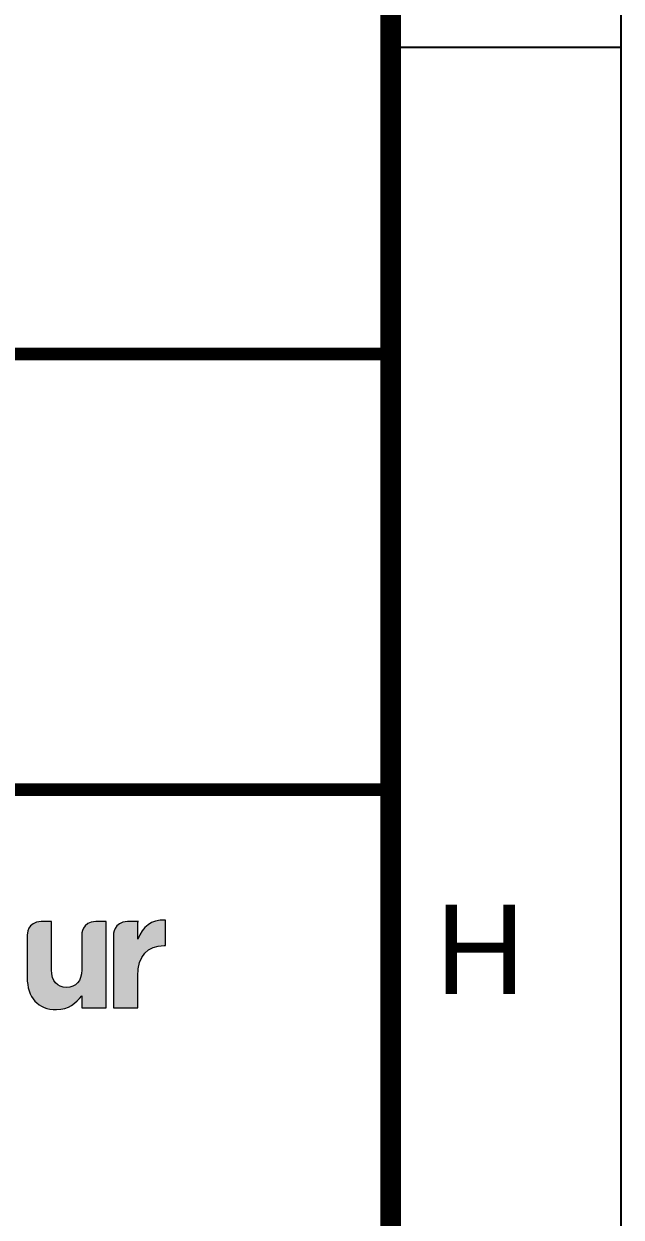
# Paper-space layout 'Duct (2)' of a CAD drawing. Header units: metres. Extents: x 5 to 810, y -4 to 572.
# Drawn here: x 786.24 to 809.67, y 29.68 to 76.46 of the extents above; entities that cross this region are included whole.
import ezdxf
from ezdxf.enums import TextEntityAlignment as Align

# ---------------------------------------------------------------- set-up
doc = ezdxf.new("R2010")
doc.units = ezdxf.units.M
doc.header["$LTSCALE"] = 0.7
for name, color, linetype in [('_User Miscellaneous1', 3, 'Continuous'), ('Notes', 7, 'Continuous'), ('SupportsUG_SP_EXT', 7, 'Continuous')]:
    doc.layers.add(name, color=color, linetype=linetype)
doc.styles.add('ARIAL', font='arial.ttf', dxfattribs={"height": 2})
doc.styles.add('iecISOCP', font='isocp.shx')
doc.styles.get("Standard").update_dxf_attribs({"font": 'arial.ttf'})

# ---------------------------------------------------------------- blocks, each defined once
blk = doc.blocks.new('A1_FRAME_TITLE')
at = {"layer": '_User Miscellaneous1'}
h = blk.add_hatch(color=256, dxfattribs=at)
edge = h.paths.add_edge_path()
edge.add_spline(control_points=[(797.59, 40.269), (797.59, 40.269), (797.59, 40.748), (797.59, 40.748), (797.37, 40.464), (797.085, 40.205), (796.599, 40.205), (795.873, 40.205), (795.45, 40.685), (795.45, 41.462), (795.45, 41.462), (795.45, 43.049), (795.45, 43.097), (795.45, 43.145), (795.446, 43.653), (796.003, 43.653), (796.41, 43.653), (796.41, 43.653), (796.41, 43.653), (796.41, 43.653), (796.41, 41.765), (796.41, 41.765), (796.41, 41.31), (796.625, 41.077), (796.99, 41.077), (797.357, 41.077), (797.59, 41.31), (797.59, 41.765), (797.59, 41.765), (797.59, 43.032), (797.59, 43.099), (797.59, 43.166), (797.596, 43.653), (798.148, 43.653), (798.55, 43.653), (798.55, 43.653), (798.55, 43.653), (798.55, 43.653), (798.55, 40.269), (798.55, 40.269), (798.55, 40.269), (797.59, 40.269), (797.59, 40.269)], knot_values=[0, 0, 0, 0, 1, 1, 1, 2, 2, 2, 3, 3, 3, 4, 4, 4, 5, 5, 5, 6, 6, 6, 7, 7, 7, 8, 8, 8, 9, 9, 9, 10, 10, 10, 11, 11, 11, 12, 12, 12, 13, 13, 13, 14, 14, 14, 14], degree=3, periodic=0)
h = blk.add_hatch(color=256, dxfattribs=at)
edge = h.paths.add_edge_path()
edge.add_spline(control_points=[(800.821, 42.713), (800.183, 42.713), (799.792, 42.328), (799.792, 41.519), (799.792, 41.519), (799.792, 40.269), (799.792, 40.269), (799.792, 40.269), (798.832, 40.269), (798.832, 40.269), (798.832, 40.269), (798.832, 43.067), (798.832, 43.098), (798.832, 43.129), (798.83, 43.654), (799.389, 43.654), (799.947, 43.654), (799.792, 43.654), (799.792, 43.654), (799.792, 43.654), (799.792, 42.972), (799.792, 42.972), (799.987, 43.439), (800.303, 43.742), (800.871, 43.717), (800.871, 43.717), (800.871, 42.713), (800.871, 42.713), (800.871, 42.713), (800.821, 42.713), (800.821, 42.713)], knot_values=[0, 0, 0, 0, 1, 1, 1, 2, 2, 2, 3, 3, 3, 4, 4, 4, 5, 5, 5, 6, 6, 6, 7, 7, 7, 8, 8, 8, 9, 9, 9, 10, 10, 10, 10], degree=3, periodic=0)
at = {"layer": '_User Miscellaneous1', "lineweight": 0}
for points, knots in [([(797.59, 40.269), (797.59, 40.269), (797.59, 40.748), (797.59, 40.748), (797.37, 40.464), (797.085, 40.205), (796.599, 40.205), (795.873, 40.205), (795.45, 40.685), (795.45, 41.462), (795.45, 41.462), (795.45, 43.049), (795.45, 43.097), (795.45, 43.145), (795.446, 43.653), (796.003, 43.653), (796.41, 43.653), (796.41, 43.653), (796.41, 43.653), (796.41, 43.653), (796.41, 41.765), (796.41, 41.765), (796.41, 41.31), (796.625, 41.077), (796.99, 41.077), (797.357, 41.077), (797.59, 41.31), (797.59, 41.765), (797.59, 41.765), (797.59, 43.032), (797.59, 43.099), (797.59, 43.166), (797.596, 43.653), (798.148, 43.653), (798.55, 43.653), (798.55, 43.653), (798.55, 43.653), (798.55, 43.653), (798.55, 40.269), (798.55, 40.269), (798.55, 40.269), (797.59, 40.269), (797.59, 40.269)], [0, 0, 0, 0, 1, 1, 1, 2, 2, 2, 3, 3, 3, 4, 4, 4, 5, 5, 5, 6, 6, 6, 7, 7, 7, 8, 8, 8, 9, 9, 9, 10, 10, 10, 11, 11, 11, 12, 12, 12, 13, 13, 13, 14, 14, 14, 14]), ([(800.821, 42.713), (800.183, 42.713), (799.792, 42.328), (799.792, 41.519), (799.792, 41.519), (799.792, 40.269), (799.792, 40.269), (799.792, 40.269), (798.832, 40.269), (798.832, 40.269), (798.832, 40.269), (798.832, 43.067), (798.832, 43.098), (798.832, 43.129), (798.83, 43.654), (799.389, 43.654), (799.947, 43.654), (799.792, 43.654), (799.792, 43.654), (799.792, 43.654), (799.792, 42.972), (799.792, 42.972), (799.987, 43.439), (800.303, 43.742), (800.871, 43.717), (800.871, 43.717), (800.871, 42.713), (800.871, 42.713), (800.871, 42.713), (800.821, 42.713), (800.821, 42.713)], [0, 0, 0, 0, 1, 1, 1, 2, 2, 2, 3, 3, 3, 4, 4, 4, 5, 5, 5, 6, 6, 6, 7, 7, 7, 8, 8, 8, 9, 9, 9, 10, 10, 10, 10])]:
    blk.add_open_spline(points, degree=3, knots=knots, dxfattribs=at)
at = {"layer": 'Notes', "linetype": 'Continuous'}
blk.add_line((809.713, 77.933), (818.756, 77.933), dxfattribs=at)
at = {"layer": 'Notes', "color": 7, "linetype": 'Continuous'}
blk.add_lwpolyline([(14.562, -1.861), (818.756, -1.861), (818.756, 574.467), (14.562, 574.467)], close=True, dxfattribs=at)
for points, const_width in [([(23.606, 7.183), (809.713, 7.183), (809.713, 565.423), (23.606, 565.423)], 0.8), ([(739.727, 48.828), (809.727, 48.828), (809.727, 65.91), (739.727, 65.91)], 0.5)]:
    blk.add_lwpolyline(points, close=True, dxfattribs=dict(at, const_width=const_width))
at = {"layer": 'Notes', "color": 7, "linetype": 'Continuous', "const_width": 0.5, "flags": 128}
blk.add_lwpolyline([(23.606, 48.828), (809.713, 48.828)], dxfattribs=at)
at = {"layer": 'Notes', "color": 7, "style": 'ARIAL'}
blk.add_text('H', height=3.5, dxfattribs=at).set_placement((811.463, 40.813))
at = {"layer": 'Notes', "color": 7}
blk.add_attdef('EPD_REF_NO', text='', height=5, dxfattribs=at).set_placement((774.727, 53.982), align=Align.CENTER)
at = {"layer": 'Notes', "color": 3, "style": 'iecISOCP', "flags": 8}
blk.add_attdef('VERSION_NO', text='', height=2.5, rotation=90, dxfattribs=at).set_placement((287.422, 45.75), align=Align.MIDDLE_CENTER)
at = {"layer": 'Notes', "color": 7, "style": 'ARIAL'}
for tag, p in [('CAP_NO', (498.548, 44.667)), ('IE_NUM', (498.41, 39.02)), ('REF_No_1', (320.601, 33.519)), ('REF_1', (342.161, 33.519)), ('HV_SWITCH', (498.823, 33.373)), ('GEN_WO', (427.068, 32.973)), ('REF_No_2', (320.601, 27.519)), ('REF_2', (342.161, 27.519)), ('OH_WO', (427.068, 27.022)), ('UBD_REF', (498.41, 27.038)), ('REF_No_3', (320.601, 21.519)), ('REF_3', (342.161, 21.519)), ('UG_WO', (427.068, 21.262)), ('GIS_MAP_No', (498.41, 21.253)), ('REF_No_4', (320.601, 15.519)), ('REF_4', (342.161, 15.519)), ('HV_OP_DIAG', (498.687, 15.409)), ('SUB_WO', (427.068, 15.022)), ('LGA', (498.306, 8.987))]:
    blk.add_attdef(tag, p, '', height=2, dxfattribs=at)
at = {"layer": 'Notes', "color": 7, "style": 'ARIAL', "width": 1.1}
for tag, p in [('T1', (669.734, 40.675)), ('T2', (669.734, 35.556)), ('T3', (669.734, 30.13)), ('T4', (669.734, 24.867)), ('T5', (669.734, 19.441)), ('T6', (669.734, 14.179))]:
    blk.add_attdef(tag, text='', height=3.5, dxfattribs=at).set_placement(p, align=Align.CENTER)
at = {"layer": 'Notes', "color": 7, "style": 'ARIAL'}
for tag, height, p in [('scale', 2, (553.116, 34.479)), ('DRAWN', 2, (553.116, 26.141)), ('REV', 5, (805.414, 18.305)), ('CHD', 2, (553.116, 10.141)), ('DESIGN', 2, (590.977, 10.364))]:
    blk.add_attdef(tag, text='', height=height, dxfattribs=at).set_placement(p, align=Align.CENTER)
blk.add_attdef('NUM', text='', height=7, dxfattribs=at).set_placement((777.727, 21.328), align=Align.MIDDLE_CENTER)
for tag, p in [('NS', (777.481, 9.328)), ('SHTS', (789.291, 9.328))]:
    blk.add_attdef(tag, text='', height=2, dxfattribs=at).set_placement(p, align=Align.MIDDLE)
at = {"layer": 'Notes', "style": 'iecISOCP'}
blk.add_attdef('ExportID', (23.629, 3.556), '', height=2.5, dxfattribs=at)
at = {"layer": 'Notes', "style": 'iecISOCP', "flags": 1}
for tag, p in [('ProjectType', (28.722, -25.631)), ('ProjectNumber', (38.108, -25.652)), ('DrawingNumber', (50.062, -25.637)), ('ProjectDescription', (62.112, -25.659)), ('ExportDate', (74.832, -25.623)), ('ExportUserName', (83.702, -25.634)), ('DesignerCompanyName', (96.032, -25.627)), ('ExportAreaOfInterest', (111.647, -25.647)), ('GIS_SUCCESS', (126.545, -25.614)), ('CAD_SUCCESS', (136.336, -25.617)), ('DEPOTCODE', (146.653, -25.711)), ('ExportCategories', (154.63, -25.631)), ('Comments', (168.933, -25.717)), ('EPD_-_VERSION_1.5', (176.35, -25.717))]:
    blk.add_attdef(tag, p, '', height=1, dxfattribs=at)

psp = doc.layouts.new('Duct (2)')

# ---------------------------------------------------------------- block references
at = {"layer": 'SupportsUG_SP_EXT'}
psp.add_blockref('A1_FRAME_TITLE', (-9.082, -2.39), dxfattribs=at)

doc.saveas('drawing.dxf')
